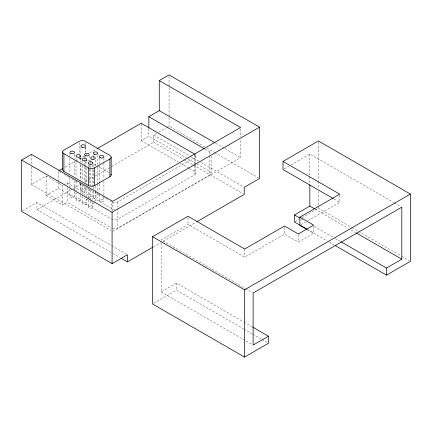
<?xml version="1.0" encoding="UTF-8"?>
<svg xmlns="http://www.w3.org/2000/svg" width="432" height="432" viewBox="0 0 432 432"><rect width="100%" height="100%" fill="white"/><g stroke="black" fill="none" stroke-linecap="round" stroke-linejoin="round"><path stroke-width="0.32" stroke-dasharray="2.16 1.62" d="M31.412 167.092L31.412 184.48L46.127 175.986L62.683 185.544L62.683 205.016L67.284 202.36L111.159 227.691M65.043 167.184L75.265 161.287M75.832 160.958L84.499 155.957M85.082 155.617L87.421 154.267M89.759 152.917L96.768 148.873M63.833 184.88L67.284 182.887L111.737 208.553A4.336 2.506 0 0 0 114.804 209.288M46.127 175.986L46.127 195.453L58.39 188.374L111.737 219.175M141.172 123.903L141.172 140.584L148.835 136.156L187.186 158.301M22.734 210.73L36.931 202.538L111.067 245.338M111.688 166.455L153.743 142.177L153.743 135.097L156.578 133.456M158.852 132.143L166.234 127.883M166.801 127.553L169.074 126.247L204.682 146.804M36.931 202.538L36.931 209.617L72.56 189.049M73.143 188.708L81.319 183.989M84.823 181.964L109.355 167.805M112.639 202.225A4.336 2.506 0 0 0 117.871 201.83L194.519 157.577A4.336 2.506 0 0 0 195.21 154.553M194.519 165.58L194.519 174.922L117.871 219.175A4.336 2.506 0 0 1 112.639 219.575M112.639 228.425A4.336 2.506 0 0 0 117.871 228.026L209.849 174.922L209.849 155.941M112.698 231.412L240.548 157.599L240.548 139.541M313.67 226.379L313.67 233.269L298.339 242.12L284.542 234.155L244.685 257.164L187.969 224.419L161.141 239.906L244.966 288.306M284.175 168.874L288.841 166.18M291.173 164.83L309.836 154.057L393.665 202.457M153.112 247.023L160.704 242.638M163.042 241.288L195.75 222.404M161.141 243.243L161.141 291.951L176.472 283.1L243.416 321.748M153.722 303.313L176.472 290.18L243.416 328.828M295.088 221.692L299.176 219.337M302.092 217.652L318.422 208.224L351.605 227.383M301.028 224.635L305.651 221.967M307.962 220.633L339.73 202.295L339.73 194.152M394.249 202.792L400.653 206.491M333.941 198.952L339.73 202.295M215.579 143.186L224.289 148.214M224.872 148.549L240.548 157.599M352.188 227.718L358.009 231.077M358.587 231.412L401.085 255.949M401.668 256.284L409.234 260.653M315.079 209.126L348.257 228.28M351.167 229.964L355.828 232.648M207.014 148.154L214.024 152.199M214.607 152.534L258.39 177.811M205.2 149.229L209.849 151.913A4.336 2.506 0 0 1 211.118 153.679M300.91 218.646L302.659 219.656M314.302 226.379L332.932 237.13M335.259 238.475L340.497 241.499M153.743 135.097L189.934 155.99M190.517 156.33L198.693 161.05M201.026 162.394L243.643 186.997M187.769 158.636L196.484 163.669M197.062 164.003L209.849 171.38A4.336 2.506 0 0 1 209.849 174.922M307.314 229.424L327.105 240.851M329.438 242.195L334.676 245.219M307.346 229.619L313.67 233.269M153.743 142.177L183.514 159.365M184.097 159.7L192.856 164.759M193.439 165.094L243.059 193.741M141.172 140.584L178.281 162.011M180.603 163.35L188.719 168.032M189.302 168.367L194.519 171.38A4.336 2.506 0 0 1 194.519 174.922M87.707 160.342L88.873 161.012M94.133 164.047L96.466 165.397M97.049 165.737L109.312 172.816M61.29 172.703L58.39 171.029L58.39 181.705M64.19 174.377L69.406 177.39M71.728 178.729L76.945 181.742M79.267 183.082L84.483 186.095M86.805 187.434L92.021 190.447M94.921 192.121L100.143 195.134M102.46 196.474L107.681 199.487M109.998 200.826L111.737 201.83L111.737 211.237M245.549 288.641L252.536 292.675M31.412 184.48L110.954 230.407M46.127 195.453L62.683 205.016M111.65 245.678L126.83 254.443M243.999 322.083L252.148 326.792M36.931 209.617L112.239 253.093M112.822 253.433L119.826 257.477M243.999 329.168L252.148 333.871M252.731 334.206L261.463 339.25M262.046 339.584L267.867 342.949M161.141 291.951L251.953 344.38M318.422 142.306L318.422 180.646M318.422 181.316L318.422 188.719M318.422 191.408L318.422 205.535M318.422 206.204L318.422 208.224M309.836 154.057L309.836 184.081M298.339 234.603L298.339 242.12M284.542 227.264L284.542 234.155M244.685 249.021L244.685 257.164M240.548 128.844L240.548 136.868M211.118 156.368L211.118 173.151M209.849 151.913L209.849 155.266M195.788 155.806L195.788 164.479M195.788 165.148L195.788 173.151M194.519 154.705L194.519 164.916M187.969 217.528L187.969 224.419M176.472 283.1L176.472 290.18M169.074 76.243L169.074 86.913M169.074 87.577L169.074 116.91M169.074 117.58L169.074 126.247M148.835 128.774L148.835 136.156M117.871 201.83L117.871 207.166M117.871 208.553L117.871 228.026M112.698 201.317L112.698 211.351M103.918 158.02L103.918 162.675M103.918 163.339L103.918 178.637M103.918 181.3L103.918 196.598M103.918 197.262L103.918 200.588A2.3 1.328 0 0 1 100.472 201.739A2.3 1.328 0 0 1 100.472 199.438A2.3 1.328 0 0 1 103.918 200.588M99.322 158.02L99.322 165.337M99.322 166.001L99.322 183.298M99.322 183.962L99.322 191.943M99.322 194.605L99.322 200.588M97.659 155.147L97.659 164.457M97.659 167.119L97.659 183.746M97.659 184.41L97.659 192.391M97.659 193.055L97.659 197.051A2.165 1.253 0 0 1 94.403 198.131A2.165 1.253 0 0 1 94.403 195.966A2.165 1.253 0 0 1 97.659 197.051M95.332 160.099L95.332 166.088M95.332 186.041L95.332 191.365M95.332 192.029L95.332 201.339M93.323 155.147L93.323 157.14M93.323 157.804L93.323 159.802M93.323 164.457L93.323 167.119M93.323 169.776L93.323 186.408M93.323 187.072L93.323 190.399M93.323 191.063L93.323 197.051M92.869 164.916L92.869 168.907M92.869 169.571L92.869 188.195M92.869 190.852L92.869 199.503M92.869 202.16L92.869 206.82M90.736 160.099L90.736 162.097M90.736 162.761L90.736 164.759M90.736 165.424L90.736 187.375M90.736 190.031L90.736 200.011M90.736 200.675L90.736 202.003M89.203 155.898L89.203 161.217M89.203 165.208L89.203 168.534M89.203 169.198L89.203 184.496M89.203 189.151L89.203 198.466M88.301 164.538L88.301 166.531M88.301 188.482L88.301 199.125M88.301 199.789L88.301 207.106M86.751 161.519L86.751 165.51M86.751 168.167L86.751 183.465M86.751 187.456L86.751 198.099M86.751 198.763L86.751 203.423M85.525 147.398L85.525 152.053M85.525 161.368L85.525 166.687M85.525 167.351L85.525 183.319M85.525 186.64L85.525 189.967M85.374 142.603L85.374 144.569M85.374 147.193L85.374 152.437M85.374 156.368L85.374 157.68M84.607 155.898L84.607 165.872M84.607 166.536L84.607 181.834M84.607 186.494L84.607 195.14M82.156 161.519L82.156 162.848M82.156 165.51L82.156 180.808M82.156 184.799L82.156 195.442M82.156 196.106L82.156 203.423M80.93 147.398L80.93 154.715M80.93 157.378L80.93 162.032M80.93 164.695L80.93 179.993M80.93 183.319L80.93 189.967M80.617 157.977L80.617 161.968M80.617 164.63L80.617 179.928M80.617 183.919L80.617 194.562M80.617 195.226L80.617 199.881M79.24 142.603L79.24 155.056M79.24 155.714L79.24 157.68M76.021 157.977L76.021 159.305M76.021 161.968L76.021 177.266M76.021 181.256L76.021 191.9M76.021 192.564L76.021 199.881M74.488 154.435L74.488 158.431M74.488 161.087L74.488 175.721M74.488 180.376L74.488 191.02M74.488 191.684L74.488 196.339A2.3 1.328 0 0 1 71.037 197.489A2.3 1.328 0 0 1 71.037 195.194A2.3 1.328 0 0 1 74.488 196.339M69.892 153.77L69.892 155.768M69.892 158.431L69.892 173.729M69.892 177.719L69.892 188.357M69.892 189.027L69.892 196.339M67.284 182.887L67.284 184.901M67.284 187.585L67.284 202.36M58.39 182.369L58.39 188.374M31.412 154.386L31.412 164.419M79.24 158.992A4.336 2.506 0 0 1 81.184 158.344M88.052 199.616A2.3 1.328 0 0 1 85.082 199.271A2.3 1.328 0 0 1 85.277 197.527M88.052 197.316A2.3 1.328 0 0 1 88.528 197.527M94.662 202.943A2.3 1.328 0 0 1 91.411 202.943A2.3 1.328 0 0 1 91.411 201.069M94.662 201.069A2.3 1.328 0 0 1 95.024 201.344M80.309 200.545L79.947 200.821A2.3 1.328 0 0 1 76.162 200.335A2.3 1.328 0 0 1 78.521 198.558A2.3 1.328 0 0 1 80.309 200.545M86.443 204.082L86.076 204.358A2.3 1.328 0 0 1 82.825 204.358A2.3 1.328 0 0 1 82.825 202.484L83.3 202.273A2.3 1.328 0 0 1 86.076 202.484A2.3 1.328 0 0 1 86.443 204.082M92.437 206.177L92.021 205.929A2.3 1.328 0 0 0 88.349 206.647A2.3 1.328 0 0 0 91.028 208.262A2.3 1.328 0 0 0 92.437 206.177M81.599 190.906A2.3 1.328 0 0 0 85.444 190.312A2.3 1.328 0 0 0 82.631 188.687A2.3 1.328 0 0 0 81.599 190.906"/><path stroke-width="0.65" d="M120.992 258.152L127.413 261.857L127.413 254.777L112.082 263.628L21.6 211.388L21.6 160.051L31.412 154.386L112.698 201.317L240.548 127.505L159.262 80.573L159.262 110.668L215.001 142.846M159.262 80.573L169.074 74.909L259.556 127.154L259.556 178.486L244.226 187.337L244.226 194.416L196.916 221.729M148.835 128.099L148.835 116.689L159.262 110.668M58.941 170.71L62.807 168.48M97.351 148.532L141.172 123.233L194.519 154.035A4.336 2.506 0 0 1 195.21 154.553M63.909 153.679L88.436 167.843A4.336 2.506 0 0 0 94.57 167.843L109.901 158.992A4.336 2.506 0 0 0 109.901 155.45L85.374 141.291A4.336 2.506 0 0 0 79.24 141.291L63.909 150.142A4.336 2.506 0 0 0 63.909 153.679L63.909 171.38L88.436 185.544A4.336 2.506 0 0 0 94.57 185.544L109.901 176.693A4.336 2.506 0 0 0 111.019 174.274M21.6 160.051L112.082 212.296L259.556 127.154M252.731 327.127L268.445 336.204L268.445 343.283L244.534 357.091L152.555 303.988L152.555 236.72L187.969 216.275L244.685 249.021L284.542 226.012L298.339 233.977L313.67 225.126L299.873 217.161L299.873 225.304L306.774 229.289M333.364 198.617L283.009 169.544L283.009 161.406L318.422 140.956L410.4 194.06L410.4 261.328L386.483 275.135L335.259 245.554M127.413 261.857L152.528 247.358M306.731 229.09L294.505 222.032L294.505 214.952L309.836 206.102L314.496 208.786M299.873 217.161L339.73 194.152L283.009 161.406M152.555 236.72L244.534 289.823L410.4 194.06M268.445 336.204L253.12 345.055L253.12 293.009L401.814 207.16L401.814 259.2L386.483 268.051L341.08 241.839M356.411 232.988L401.814 259.2M148.835 116.689L204.617 148.894M294.505 214.952L299.749 217.976M386.483 268.051L386.483 275.135M309.836 184.75L309.836 206.102M244.534 289.823L244.534 357.091M112.082 212.296L112.082 263.628M111.17 157.221L111.17 174.922M109.901 158.992L109.901 176.693M94.57 167.843L94.57 185.544M88.436 167.843L88.436 185.544M62.64 151.913L62.64 169.614M63.909 171.38A4.336 2.506 0 0 1 62.786 168.966M80.309 156.643L79.947 156.919A2.3 1.328 0 0 1 76.162 156.438A2.3 1.328 0 0 1 78.521 154.661A2.3 1.328 0 0 1 80.309 156.643M86.443 160.186L86.076 160.461A2.3 1.328 0 0 1 82.825 160.461A2.3 1.328 0 0 1 82.825 158.582L83.3 158.371A2.3 1.328 0 0 1 86.076 158.582A2.3 1.328 0 0 1 86.443 160.186M92.437 162.281L92.021 162.027A2.3 1.328 0 0 0 88.349 162.745A2.3 1.328 0 0 0 91.028 164.365A2.3 1.328 0 0 0 92.437 162.281M71.037 153.592A2.3 1.328 0 0 0 74.488 152.442A2.3 1.328 0 0 0 71.037 151.292A2.3 1.328 0 0 0 71.037 153.592M91.886 159.257A2.3 1.328 0 0 0 95.332 158.107A2.3 1.328 0 0 0 91.886 156.956A2.3 1.328 0 0 0 91.886 159.257M85.757 155.714A2.3 1.328 0 0 0 89.203 154.564A2.3 1.328 0 0 0 85.757 153.419A2.3 1.328 0 0 0 85.757 155.714M100.472 157.837A2.3 1.328 0 0 0 103.918 156.692A2.3 1.328 0 0 0 100.472 155.542A2.3 1.328 0 0 0 100.472 157.837M94.403 154.235A2.165 1.253 0 0 0 97.659 153.149A2.165 1.253 0 0 0 94.403 152.064A2.165 1.253 0 0 0 94.403 154.235M82.075 147.22A2.3 1.328 0 0 0 85.525 146.07A2.3 1.328 0 0 0 82.075 144.92A2.3 1.328 0 0 0 82.075 147.22"/></g></svg>
